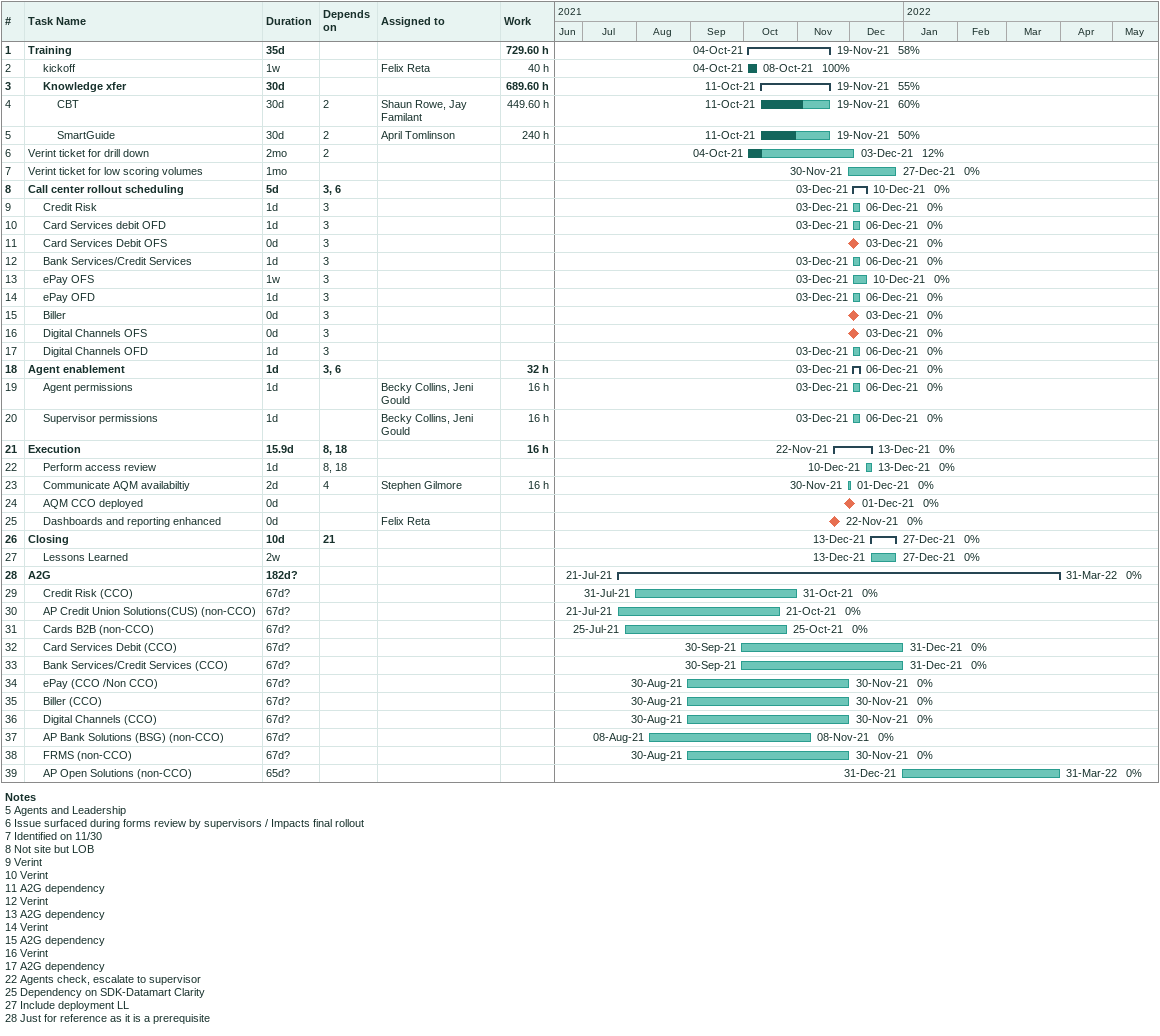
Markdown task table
| ID | Level | Task | Duration | Start | Finish | Predecessors | Resources | % complete | Work (h) |
|---|---|---|---|---|---|---|---|---|---|
| 1 | 1 | **Training** | 35d | 2021-10-04 | 2021-11-19 |  |  | 58 | 729.60 |
| 2 | 2 | kickoff | 1w | 2021-10-04 | 2021-10-08 |  | Felix Reta | 100 | 40 |
| 3 | 2 | **Knowledge xfer** | 30d | 2021-10-11 | 2021-11-19 |  |  | 55 | 689.60 |
| 4 | 3 | CBT | 30d | 2021-10-11 | 2021-11-19 | 2 | Shaun Rowe, Jay Familant | 60 | 449.60 |
| 5 | 3 | SmartGuide | 30d | 2021-10-11 | 2021-11-19 | 2 | April Tomlinson | 50 | 240 |
| 6 | 1 | Verint ticket for drill down | 2mo | 2021-10-04 | 2021-12-03 | 2 |  | 12 |  |
| 7 | 1 | Verint ticket for low scoring volumes | 1mo | 2021-11-30 | 2021-12-27 |  |  | 0 |  |
| 8 | 1 | **Call center rollout scheduling** | 5d | 2021-12-03 | 2021-12-10 | 3, 6 |  | 0 |  |
| 9 | 2 | Credit Risk | 1d | 2021-12-03 | 2021-12-06 | 3 |  | 0 |  |
| 10 | 2 | Card Services debit OFD | 1d | 2021-12-03 | 2021-12-06 | 3 |  | 0 |  |
| 11 | 2 | Card Services Debit OFS | 0d | 2021-12-03 | 2021-12-03 | 3 |  | 0 |  |
| 12 | 2 | Bank Services/Credit Services | 1d | 2021-12-03 | 2021-12-06 | 3 |  | 0 |  |
| 13 | 2 | ePay OFS | 1w | 2021-12-03 | 2021-12-10 | 3 |  | 0 |  |
| 14 | 2 | ePay OFD | 1d | 2021-12-03 | 2021-12-06 | 3 |  | 0 |  |
| 15 | 2 | Biller | 0d | 2021-12-03 | 2021-12-03 | 3 |  | 0 |  |
| 16 | 2 | Digital Channels OFS | 0d | 2021-12-03 | 2021-12-03 | 3 |  | 0 |  |
| 17 | 2 | Digital Channels OFD | 1d | 2021-12-03 | 2021-12-06 | 3 |  | 0 |  |
| 18 | 1 | **Agent enablement** | 1d | 2021-12-03 | 2021-12-06 | 3, 6 |  | 0 | 32 |
| 19 | 2 | Agent permissions | 1d | 2021-12-03 | 2021-12-06 |  | Becky Collins, Jeni Gould | 0 | 16 |
| 20 | 2 | Supervisor permissions | 1d | 2021-12-03 | 2021-12-06 |  | Becky Collins, Jeni Gould | 0 | 16 |
| 21 | 1 | **Execution** | 15.9d | 2021-11-22 | 2021-12-13 | 8, 18 |  | 0 | 16 |
| 22 | 2 | Perform access review | 1d | 2021-12-10 | 2021-12-13 | 8, 18 |  | 0 |  |
| 23 | 2 | Communicate AQM availabiltiy | 2d | 2021-11-30 | 2021-12-01 | 4 | Stephen Gilmore | 0 | 16 |
| 24 | 2 | AQM CCO deployed | 0d | 2021-12-01 | 2021-12-01 |  |  | 0 |  |
| 25 | 2 | Dashboards and reporting enhanced | 0d | 2021-11-22 | 2021-11-22 |  | Felix Reta | 0 |  |
| 26 | 1 | **Closing** | 10d | 2021-12-13 | 2021-12-27 | 21 |  | 0 |  |
| 27 | 2 | Lessons Learned | 2w | 2021-12-13 | 2021-12-27 |  |  | 0 |  |
| 28 | 1 | **A2G** | 182d? | 2021-07-21 | 2022-03-31 |  |  | 0 |  |
| 29 | 2 | Credit Risk (CCO) | 67d? | 2021-07-31 | 2021-10-31 |  |  | 0 |  |
| 30 | 2 | AP Credit Union Solutions(CUS) (non-CCO) | 67d? | 2021-07-21 | 2021-10-21 |  |  | 0 |  |
| 31 | 2 | Cards B2B (non-CCO) | 67d? | 2021-07-25 | 2021-10-25 |  |  | 0 |  |
| 32 | 2 | Card Services Debit (CCO) | 67d? | 2021-09-30 | 2021-12-31 |  |  | 0 |  |
| 33 | 2 | Bank Services/Credit Services (CCO) | 67d? | 2021-09-30 | 2021-12-31 |  |  | 0 |  |
| 34 | 2 | ePay (CCO /Non CCO) | 67d? | 2021-08-30 | 2021-11-30 |  |  | 0 |  |
| 35 | 2 | Biller (CCO) | 67d? | 2021-08-30 | 2021-11-30 |  |  | 0 |  |
| 36 | 2 | Digital Channels (CCO) | 67d? | 2021-08-30 | 2021-11-30 |  |  | 0 |  |
| 37 | 2 | AP Bank Solutions (BSG) (non-CCO) | 67d? | 2021-08-08 | 2021-11-08 |  |  | 0 |  |
| 38 | 2 | FRMS (non-CCO) | 67d? | 2021-08-30 | 2021-11-30 |  |  | 0 |  |
| 39 | 2 | AP Open Solutions (non-CCO) | 65d? | 2021-12-31 | 2022-03-31 |  |  | 0 |  |

Notes
- 5: Agents and Leadership
- 6: Issue surfaced during forms review by supervisors / Impacts final rollout
- 7: Identified on 11/30
- 8: Not site but LOB
- 9: Verint
- 10: Verint
- 11: A2G dependency
- 12: Verint
- 13: A2G dependency
- 14: Verint
- 15: A2G dependency
- 16: Verint
- 17: A2G dependency
- 22: Agents check, escalate to supervisor
- 25: Dependency on SDK-Datamart Clarity
- 27: Include deployment LL
- 28: Just for reference as it is a prerequisite
